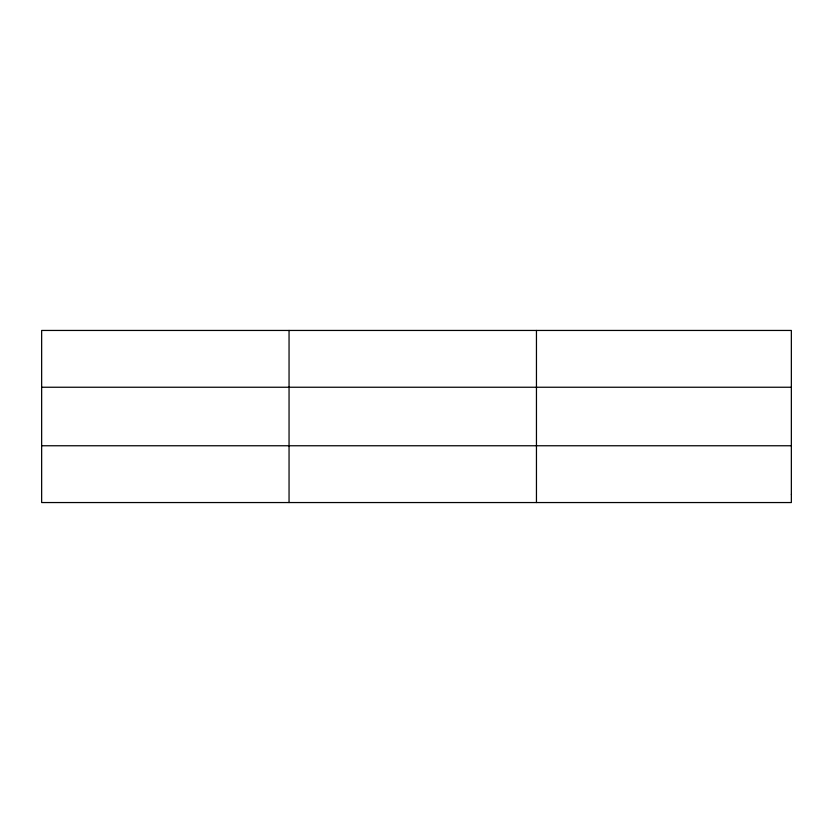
<?xml version="1.0" encoding="UTF-8"?>
<svg xmlns="http://www.w3.org/2000/svg" width="833" height="833" viewBox="0 0 833 833"><rect width="100%" height="100%" fill="white"/><g stroke="black" fill="none" stroke-linecap="round" stroke-linejoin="round"><path stroke-width="1.25" d="M289.051 330.451L289.051 502.549M536.452 330.451L536.452 502.549M41.65 387.241L791.35 387.241M41.65 445.759L791.35 445.759M791.35 494.427L791.35 502.549L41.65 502.549L41.65 330.451L791.35 330.451L791.35 494.427"/></g></svg>
